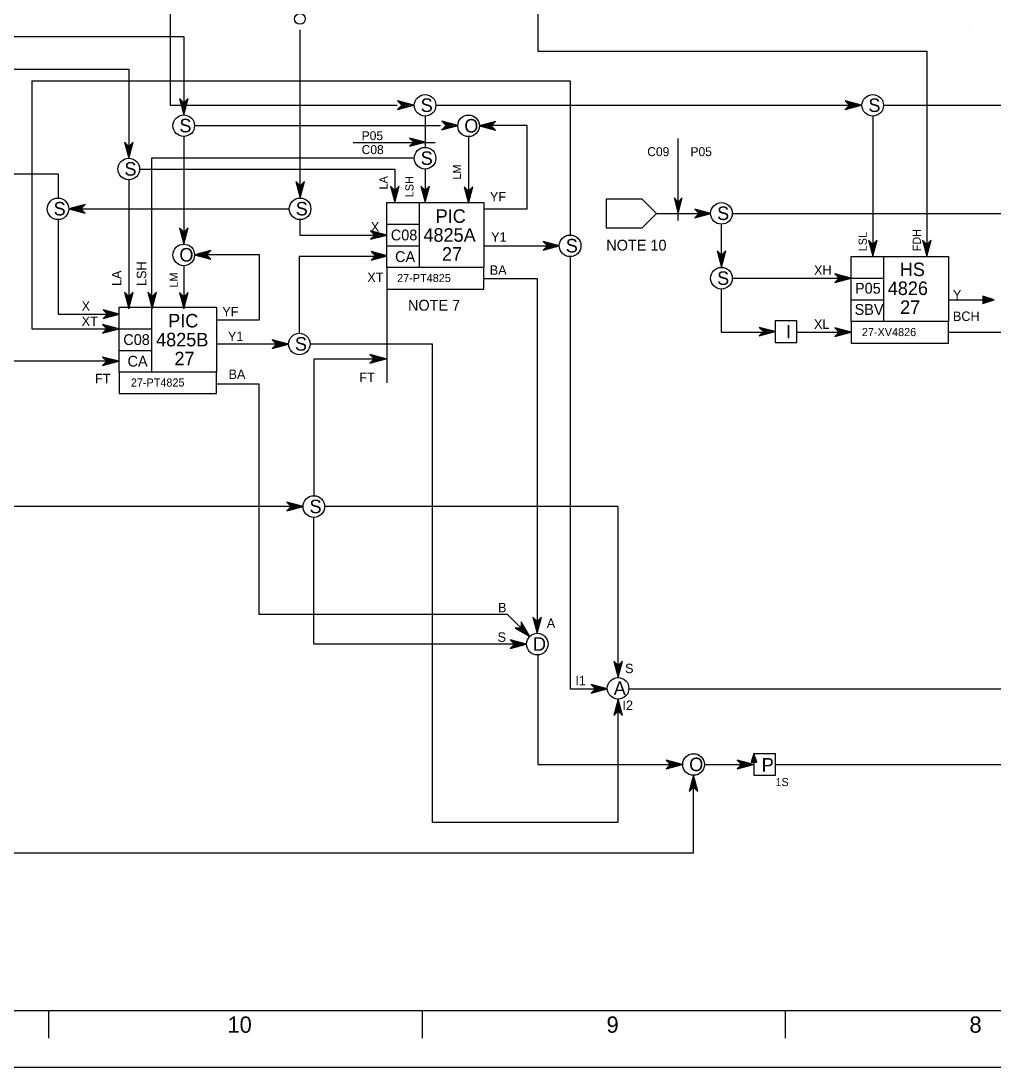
# Model space of a CAD drawing. Extents: x 0 to 841, y 0 to 594.
# Drawn here: x 141.6 to 321.6, y 0 to 193.6 of the extents above; entities that cross this region are included whole.
import ezdxf

# ---------------------------------------------------------------- set-up
doc = ezdxf.new("R2010")
doc.units = 0
for name, color, linetype in [('01-LIN-025-A', 7, 'Continuous'), ('09-LIN-050-B', 7, 'Continuous'), ('12-LIN-100-A', 7, 'Continuous'), ('36-TXT-035', 7, 'Continuous'), ('45-', 7, 'Continuous'), ('46-', 7, 'Continuous'), ('47-', 7, 'Continuous'), ('48-BOR-018', 7, 'Continuous'), ('50-REV-035-TRNG', 7, 'Continuous')]:
    doc.layers.add(name, color=color, linetype=linetype)

msp = doc.modelspace()

# ---------------------------------------------------------------- linework, layer by layer
at = {"layer": '01-LIN-025-A'}
for p, q in [((218.34, 178), (297.18, 178)), ((301.18, 178), (419.18, 178)), ((216.34, 176), (216.34, 170.21)), ((299.18, 176), (299.18, 150)), ((210.75, 166.21), (210.75, 160)), ((216.34, 166.21), (216.34, 160)), ((313.18, 142), (321.18, 142)), ((159.74, 130.64), (129.18, 130.64)), ((281.18, 56), (594, 56)), ((648.95, 10.38), (10.33, 10.38)), ((648.95, 10.38), (10.33, 10.38)), ((146.65, 10.38), (146.65, 5.35)), ((146.65, 10.38), (146.65, 5.35)), ((215.82, 10.38), (215.82, 5.35)), ((215.82, 10.38), (215.82, 5.35)), ((282.98, 10.38), (282.98, 5.35)), ((282.98, 10.38), (282.98, 5.35))]:
    msp.add_line(p, q, dxfattribs=at)
for points in [[(169.18, 318), (169.18, 178), (211.18, 178)], [(219.18, 230), (237.18, 230), (237.18, 188), (309.18, 188), (309.18, 150)], [(193.18, 192), (193.18, 160.84)], [(43.78, 190.74), (171.68, 190.74)], [(171.68, 190.74), (171.68, 176.25)], [(119.4, 184.67), (161.51, 184.67)], [(161.51, 184.67), (161.51, 168.21)], [(143.59, 182.55), (143.59, 136.64), (157.59, 136.64)], [(173.68, 174.27), (219.21, 174.27)], [(227.24, 158.84), (235.24, 158.84), (235.24, 174.27), (226.4, 174.27)], [(171.68, 172.23), (171.68, 152.31)], [(203.04, 171.1), (218.19, 171.1)], [(224.4, 172.2), (224.4, 160.84)], [(263.18, 156.7), (263.18, 171.85)], [(95.77, 165.33), (148.38, 165.33)], [(148.42, 165.33), (148.42, 160.84)], [(163.51, 166.21), (210.75, 166.21)], [(161.51, 164.21), (161.51, 140.31)], [(150.42, 158.84), (191.21, 158.84)], [(148.42, 156.84), (148.42, 139.35)], [(171.68, 158.08), (171.68, 154.08)], [(193.18, 156.84), (193.18, 154), (207.18, 154)], [(259.18, 158), (269.18, 158)], [(273.18, 158), (389.18, 158)], [(271.18, 148), (271.18, 156)], [(227.18, 152), (241.18, 152)], [(177.68, 138.31), (185.68, 138.31), (185.68, 150.31), (174.24, 150.31)], [(243.18, 150), (243.18, 140), (243.18, 138), (243.18, 70), (250.05, 70)], [(171.68, 148.31), (171.68, 140.31)], [(227.24, 145.96), (237.11, 145.96), (237.11, 80.24)], [(273.19, 146), (295.19, 146)], [(271.18, 136), (271.18, 144)], [(148.42, 139.36), (159.79, 139.36)], [(271.18, 136), (279.18, 136)], [(285.18, 136), (295.18, 136)], [(285.19, 136), (295.19, 136)], [(313.18, 136), (323.18, 136)], [(217.74, 45.28), (217.74, 133.82)], [(185.65, 83.79), (185.65, 126.36)], [(252.05, 72.1), (252.05, 103.7)], [(195.76, 78.28), (195.76, 101.74)], [(237.18, 76.28), (237.18, 56), (264.02, 56)], [(254.05, 70), (594, 70)], [(252.05, 45.28), (252.05, 68.1)], [(268.02, 56), (277.18, 56)], [(266.02, 39.68), (266.02, 54)], [(139.52, 39.68), (266.02, 39.68)]]:
    msp.add_lwpolyline(points, dxfattribs=at)
msp.add_lwpolyline([(277.18, 58), (277.18, 54), (281.18, 54), (281.18, 58)], close=True, dxfattribs=at)
for centre in [(216.34, 178), (299.18, 178), (171.68, 174.23), (224.4, 174.2), (216.34, 168.21), (161.51, 166.21), (148.42, 158.84), (193.21, 158.84), (271.18, 158), (243.18, 152), (171.68, 150.31), (271.18, 146), (193.07, 133.82), (195.76, 103.74), (237.11, 78.28), (252.05, 70.1), (266.02, 56)]:
    msp.add_circle(centre, 2, dxfattribs=at)
at = {"layer": '09-LIN-050-B'}
msp.add_lwpolyline([(0, 0), (841, 0), (841, 594), (0, 594)], close=True, dxfattribs=at)
msp.add_lwpolyline([(0, 0), (841, 0), (841, 594), (0, 594)], close=True, dxfattribs=at)
at = {"layer": '12-LIN-100-A'}
for p, q in [((316.98, 192), (316.98, 192)), ((249.87, 160.66), (249.87, 155.34)), ((256.52, 160.66), (249.87, 160.66)), ((259.18, 158), (256.52, 160.66)), ((256.52, 155.34), (259.18, 158)), ((249.87, 155.34), (256.52, 155.34))]:
    msp.add_line(p, q, dxfattribs=at)
at = {"layer": '36-TXT-035'}
msp.add_line((209.24, 144), (209.24, 126.65), dxfattribs=at)
for points in [[(143.59, 182.55), (243.2, 182.55)], [(243.18, 182.55), (243.18, 154)], [(214.34, 168.19), (165.73, 168.19), (165.74, 140.64)], [(209.24, 150), (193.07, 150), (193.07, 135.82)], [(191.07, 133.82), (177.71, 133.82)], [(217.74, 133.82), (195.07, 133.82)], [(209.01, 131.02), (195.76, 131.02), (195.76, 105.74)], [(185.65, 126.37), (177.71, 126.37)], [(193.76, 103.74), (130.75, 103.74)], [(252.05, 103.74), (197.76, 103.74)], [(231.6, 83.74), (185.65, 83.74)], [(231.6, 83.79), (235.7, 79.69)], [(235.11, 78.28), (195.8, 78.28)], [(252.03, 45.28), (217.75, 45.28)]]:
    msp.add_lwpolyline(points, dxfattribs=at)
at = {"layer": '46-'}
for p, q in [((171.68, 178.45), (170.88, 179.25)), ((170.88, 179.25), (171.68, 176.25)), ((171.68, 178.25), (171.08, 178.85)), ((171.08, 178.85), (171.68, 176.65)), ((171.68, 178.05), (171.28, 178.45)), ((171.28, 178.45), (171.68, 177.05)), ((171.68, 176.25), (172.48, 179.25)), ((172.48, 179.25), (171.68, 178.45)), ((171.68, 176.65), (172.28, 178.85)), ((172.28, 178.85), (171.68, 178.25)), ((171.68, 177.05), (172.08, 178.45)), ((172.08, 178.45), (171.68, 178.05)), ((214.26, 178.04), (211.26, 178.84)), ((211.26, 178.84), (212.06, 178.04)), ((213.86, 178.04), (211.66, 178.64)), ((211.66, 178.64), (212.26, 178.04)), ((213.46, 178.04), (212.06, 178.44)), ((212.06, 178.44), (212.46, 178.04)), ((213.06, 178.04), (212.46, 178.24)), ((212.46, 178.24), (212.66, 178.04)), ((297.1, 178.04), (294.1, 178.84)), ((294.1, 178.84), (294.9, 178.04)), ((296.7, 178.04), (294.5, 178.64)), ((294.5, 178.64), (295.1, 178.04)), ((296.3, 178.04), (294.9, 178.44)), ((294.9, 178.44), (295.3, 178.04)), ((295.9, 178.04), (295.3, 178.24)), ((295.3, 178.24), (295.5, 178.04)), ((171.68, 177.85), (171.48, 178.05)), ((171.48, 178.05), (171.68, 177.45)), ((171.68, 177.45), (171.88, 178.05)), ((171.88, 178.05), (171.68, 177.85)), ((212.06, 178.04), (211.26, 177.24)), ((211.26, 177.24), (214.26, 178.04)), ((212.26, 178.04), (211.66, 177.44)), ((211.66, 177.44), (213.86, 178.04)), ((212.46, 178.04), (212.06, 177.64)), ((212.06, 177.64), (213.46, 178.04)), ((212.66, 178.04), (212.46, 177.84)), ((212.46, 177.84), (213.06, 178.04)), ((294.9, 178.04), (294.1, 177.24)), ((294.1, 177.24), (297.1, 178.04)), ((295.1, 178.04), (294.5, 177.44)), ((294.5, 177.44), (296.7, 178.04)), ((295.3, 178.04), (294.9, 177.64)), ((294.9, 177.64), (296.3, 178.04)), ((295.5, 178.04), (295.3, 177.84)), ((295.3, 177.84), (295.9, 178.04)), ((222.42, 174.27), (219.42, 175.07)), ((219.42, 175.07), (220.22, 174.27)), ((220.22, 174.27), (219.42, 173.47)), ((219.42, 173.47), (222.42, 174.27)), ((222.02, 174.27), (219.82, 174.87)), ((219.82, 174.87), (220.42, 174.27)), ((220.42, 174.27), (219.82, 173.67)), ((219.82, 173.67), (222.02, 174.27)), ((221.62, 174.27), (220.22, 174.67)), ((220.22, 174.67), (220.62, 174.27)), ((220.62, 174.27), (220.22, 173.87)), ((220.22, 173.87), (221.62, 174.27)), ((221.22, 174.27), (220.62, 174.47)), ((220.62, 174.47), (220.82, 174.27)), ((220.82, 174.27), (220.62, 174.07)), ((220.62, 174.07), (221.22, 174.27)), ((229.4, 175), (226.4, 174.2)), ((229, 174.8), (226.8, 174.2)), ((228.6, 174.6), (227.2, 174.2)), ((228.2, 174.4), (227.6, 174.2)), ((228, 174.2), (228.2, 174.4)), ((228.2, 174.2), (228.6, 174.6)), ((228.4, 174.2), (229, 174.8)), ((228.6, 174.2), (229.4, 175)), ((226.4, 174.2), (229.4, 173.4)), ((226.8, 174.2), (229, 173.6)), ((227.2, 174.2), (228.6, 173.8)), ((227.6, 174.2), (228.2, 174)), ((228.2, 174), (228, 174.2)), ((228.6, 173.8), (228.2, 174.2)), ((229, 173.6), (228.4, 174.2)), ((229.4, 173.4), (228.6, 174.2)), ((161.51, 170.41), (160.71, 171.21)), ((160.71, 171.21), (161.51, 168.21)), ((161.51, 170.21), (160.91, 170.81)), ((160.91, 170.81), (161.51, 168.61)), ((161.51, 170.01), (161.11, 170.41)), ((161.11, 170.41), (161.51, 169.01)), ((161.51, 168.21), (162.31, 171.21)), ((162.31, 171.21), (161.51, 170.41)), ((161.51, 168.61), (162.11, 170.81)), ((162.11, 170.81), (161.51, 170.21)), ((161.51, 169.01), (161.91, 170.41)), ((161.91, 170.41), (161.51, 170.01)), ((216.34, 171.18), (213.49, 171.94)), ((213.49, 171.94), (214.25, 171.18)), ((214.25, 171.18), (213.49, 170.42)), ((213.49, 170.42), (216.34, 171.18)), ((215.96, 171.18), (213.87, 171.75)), ((213.87, 171.75), (214.44, 171.18)), ((214.44, 171.18), (213.87, 170.61)), ((213.87, 170.61), (215.96, 171.18)), ((215.58, 171.18), (214.25, 171.56)), ((214.25, 171.56), (214.63, 171.18)), ((214.63, 171.18), (214.25, 170.8)), ((214.25, 170.8), (215.58, 171.18)), ((215.2, 171.18), (214.63, 171.37)), ((214.63, 171.37), (214.82, 171.18)), ((214.82, 171.18), (214.63, 170.99)), ((214.63, 170.99), (215.2, 171.18)), ((161.51, 169.81), (161.31, 170.01)), ((161.31, 170.01), (161.51, 169.41)), ((161.51, 169.41), (161.71, 170.01)), ((161.71, 170.01), (161.51, 169.81)), ((193.21, 163.1), (192.41, 163.9)), ((192.41, 163.9), (193.21, 160.9)), ((193.21, 162.9), (192.61, 163.5)), ((192.61, 163.5), (193.21, 161.3)), ((193.21, 162.7), (192.81, 163.1)), ((192.81, 163.1), (193.21, 161.7)), ((193.21, 162.5), (193.01, 162.7)), ((193.01, 162.7), (193.21, 162.1)), ((193.21, 160.9), (194.01, 163.9)), ((194.01, 163.9), (193.21, 163.1)), ((193.21, 161.3), (193.81, 163.5)), ((193.81, 163.5), (193.21, 162.9)), ((193.21, 161.7), (193.61, 163.1)), ((193.61, 163.1), (193.21, 162.7)), ((193.21, 162.1), (193.41, 162.7)), ((193.41, 162.7), (193.21, 162.5)), ((210.75, 162.26), (209.95, 163.06)), ((209.95, 163.06), (210.75, 160.06)), ((210.75, 162.06), (210.15, 162.66)), ((210.15, 162.66), (210.75, 160.46)), ((210.75, 160.06), (211.55, 163.06)), ((211.55, 163.06), (210.75, 162.26)), ((210.75, 160.46), (211.35, 162.66)), ((211.35, 162.66), (210.75, 162.06)), ((216.34, 162.26), (215.54, 163.06)), ((215.54, 163.06), (216.34, 160.06)), ((216.34, 162.06), (215.74, 162.66)), ((215.74, 162.66), (216.34, 160.46)), ((216.34, 160.06), (217.14, 163.06)), ((217.14, 163.06), (216.34, 162.26)), ((216.34, 160.46), (216.94, 162.66)), ((216.94, 162.66), (216.34, 162.06)), ((224.36, 162.12), (223.56, 162.92)), ((223.56, 162.92), (224.36, 159.92)), ((224.36, 159.92), (225.16, 162.92)), ((225.16, 162.92), (224.36, 162.12)), ((210.75, 161.86), (210.35, 162.26)), ((210.35, 162.26), (210.75, 160.86)), ((210.75, 161.66), (210.55, 161.86)), ((210.55, 161.86), (210.75, 161.26)), ((210.75, 160.86), (211.15, 162.26)), ((211.15, 162.26), (210.75, 161.86)), ((210.75, 161.26), (210.95, 161.86)), ((210.95, 161.86), (210.75, 161.66)), ((216.34, 161.86), (215.94, 162.26)), ((215.94, 162.26), (216.34, 160.86)), ((216.34, 161.66), (216.14, 161.86)), ((216.14, 161.86), (216.34, 161.26)), ((216.34, 160.86), (216.74, 162.26)), ((216.74, 162.26), (216.34, 161.86)), ((216.34, 161.26), (216.54, 161.86)), ((216.54, 161.86), (216.34, 161.66)), ((224.36, 161.92), (223.76, 162.52)), ((223.76, 162.52), (224.36, 160.32)), ((224.36, 161.72), (223.96, 162.12)), ((223.96, 162.12), (224.36, 160.72)), ((224.36, 161.52), (224.16, 161.72)), ((224.16, 161.72), (224.36, 161.12)), ((224.36, 160.32), (224.96, 162.52)), ((224.96, 162.52), (224.36, 161.92)), ((224.36, 160.72), (224.76, 162.12)), ((224.76, 162.12), (224.36, 161.72)), ((224.36, 161.12), (224.56, 161.72)), ((224.56, 161.72), (224.36, 161.52)), ((263.18, 160.09), (262.42, 160.85)), ((262.42, 160.85), (263.18, 158)), ((263.18, 158), (263.94, 160.85)), ((263.94, 160.85), (263.18, 160.09)), ((153.42, 159.64), (150.42, 158.84)), ((150.42, 158.84), (153.42, 158.04)), ((153.02, 159.44), (150.82, 158.84)), ((150.82, 158.84), (153.02, 158.24)), ((152.62, 159.24), (151.22, 158.84)), ((151.22, 158.84), (152.62, 158.44)), ((152.22, 159.04), (151.62, 158.84)), ((151.62, 158.84), (152.22, 158.64)), ((152.02, 158.84), (152.22, 159.04)), ((152.22, 158.64), (152.02, 158.84)), ((152.22, 158.84), (152.62, 159.24)), ((152.62, 158.44), (152.22, 158.84)), ((152.42, 158.84), (153.02, 159.44)), ((153.02, 158.24), (152.42, 158.84)), ((152.62, 158.84), (153.42, 159.64)), ((153.42, 158.04), (152.62, 158.84)), ((263.18, 159.9), (262.61, 160.47)), ((262.61, 160.47), (263.18, 158.38)), ((263.18, 159.71), (262.8, 160.09)), ((262.8, 160.09), (263.18, 158.76)), ((263.18, 159.52), (262.99, 159.71)), ((262.99, 159.71), (263.18, 159.14)), ((263.18, 158.38), (263.75, 160.47)), ((263.75, 160.47), (263.18, 159.9)), ((263.18, 158.76), (263.56, 160.09)), ((263.56, 160.09), (263.18, 159.71)), ((263.18, 159.14), (263.37, 159.71)), ((263.37, 159.71), (263.18, 159.52)), ((269.24, 158), (266.24, 158.8)), ((266.24, 158.8), (267.04, 158)), ((267.04, 158), (266.24, 157.2)), ((266.24, 157.2), (269.24, 158)), ((268.84, 158), (266.64, 158.6)), ((266.64, 158.6), (267.24, 158)), ((267.24, 158), (266.64, 157.4)), ((266.64, 157.4), (268.84, 158)), ((268.44, 158), (267.04, 158.4)), ((267.04, 158.4), (267.44, 158)), ((267.44, 158), (267.04, 157.6)), ((267.04, 157.6), (268.44, 158)), ((268.04, 158), (267.44, 158.2)), ((267.44, 158.2), (267.64, 158)), ((267.64, 158), (267.44, 157.8)), ((267.44, 157.8), (268.04, 158)), ((171.68, 154.51), (170.88, 155.31)), ((170.88, 155.31), (171.68, 152.31)), ((171.68, 154.31), (171.08, 154.91)), ((171.08, 154.91), (171.68, 152.71)), ((171.68, 152.31), (172.48, 155.31)), ((172.48, 155.31), (171.68, 154.51)), ((171.68, 152.71), (172.28, 154.91)), ((172.28, 154.91), (171.68, 154.31)), ((171.68, 154.11), (171.28, 154.51)), ((171.28, 154.51), (171.68, 153.11)), ((171.68, 153.91), (171.48, 154.11)), ((171.48, 154.11), (171.68, 153.51)), ((171.68, 153.11), (172.08, 154.51)), ((172.08, 154.51), (171.68, 154.11)), ((171.68, 153.51), (171.88, 154.11)), ((171.88, 154.11), (171.68, 153.91)), ((209.24, 154), (206.24, 154.8)), ((206.24, 154.8), (207.04, 154)), ((207.04, 154), (206.24, 153.2)), ((206.24, 153.2), (209.24, 154)), ((208.84, 154), (206.64, 154.6)), ((206.64, 154.6), (207.24, 154)), ((207.24, 154), (206.64, 153.4)), ((206.64, 153.4), (208.84, 154)), ((208.44, 154), (207.04, 154.4)), ((207.04, 154.4), (207.44, 154)), ((207.44, 154), (207.04, 153.6)), ((207.04, 153.6), (208.44, 154)), ((208.04, 154), (207.44, 154.2)), ((207.44, 154.2), (207.64, 154)), ((207.64, 154), (207.44, 153.8)), ((207.44, 153.8), (208.04, 154)), ((299.18, 152.26), (298.38, 153.06)), ((298.38, 153.06), (299.18, 150.06)), ((299.18, 150.06), (299.98, 153.06)), ((299.98, 153.06), (299.18, 152.26)), ((309.18, 152.26), (308.38, 153.06)), ((308.38, 153.06), (309.18, 150.06)), ((309.18, 150.06), (309.98, 153.06)), ((309.98, 153.06), (309.18, 152.26)), ((176.68, 151.11), (173.68, 150.31)), ((175.88, 150.31), (176.68, 151.11)), ((241.18, 152), (238.18, 152.8)), ((238.18, 152.8), (238.98, 152)), ((238.98, 152), (238.18, 151.2)), ((238.18, 151.2), (241.18, 152)), ((240.78, 152), (238.58, 152.6)), ((238.58, 152.6), (239.18, 152)), ((239.18, 152), (238.58, 151.4)), ((238.58, 151.4), (240.78, 152)), ((240.38, 152), (238.98, 152.4)), ((238.98, 152.4), (239.38, 152)), ((239.38, 152), (238.98, 151.6)), ((238.98, 151.6), (240.38, 152)), ((239.98, 152), (239.38, 152.2)), ((239.38, 152.2), (239.58, 152)), ((239.58, 152), (239.38, 151.8)), ((239.38, 151.8), (239.98, 152)), ((271.18, 150.26), (270.38, 151.06)), ((270.38, 151.06), (271.18, 148.06)), ((271.18, 148.06), (271.98, 151.06)), ((271.98, 151.06), (271.18, 150.26)), ((299.18, 152.06), (298.58, 152.66)), ((298.58, 152.66), (299.18, 150.46)), ((299.18, 151.86), (298.78, 152.26)), ((298.78, 152.26), (299.18, 150.86)), ((299.18, 151.66), (298.98, 151.86)), ((298.98, 151.86), (299.18, 151.26)), ((299.18, 150.46), (299.78, 152.66)), ((299.78, 152.66), (299.18, 152.06)), ((299.18, 150.86), (299.58, 152.26)), ((299.58, 152.26), (299.18, 151.86)), ((299.18, 151.26), (299.38, 151.86)), ((299.38, 151.86), (299.18, 151.66)), ((309.18, 152.06), (308.58, 152.66)), ((308.58, 152.66), (309.18, 150.46)), ((309.18, 151.86), (308.78, 152.26)), ((308.78, 152.26), (309.18, 150.86)), ((309.18, 151.66), (308.98, 151.86)), ((308.98, 151.86), (309.18, 151.26)), ((309.18, 150.46), (309.78, 152.66)), ((309.78, 152.66), (309.18, 152.06)), ((309.18, 150.86), (309.58, 152.26)), ((309.58, 152.26), (309.18, 151.86)), ((309.18, 151.26), (309.38, 151.86)), ((309.38, 151.86), (309.18, 151.66)), ((173.68, 150.31), (176.68, 149.51)), ((176.28, 150.91), (174.08, 150.31)), ((174.08, 150.31), (176.28, 149.71)), ((175.88, 150.71), (174.48, 150.31)), ((174.48, 150.31), (175.88, 149.91)), ((175.48, 150.51), (174.88, 150.31)), ((174.88, 150.31), (175.48, 150.11)), ((175.28, 150.31), (175.48, 150.51)), ((175.48, 150.11), (175.28, 150.31)), ((175.48, 150.31), (175.88, 150.71)), ((175.88, 149.91), (175.48, 150.31)), ((175.68, 150.31), (176.28, 150.91)), ((176.28, 149.71), (175.68, 150.31)), ((176.68, 149.51), (175.88, 150.31)), ((209.34, 150.12), (206.34, 150.92)), ((206.34, 150.92), (207.14, 150.12)), ((207.14, 150.12), (206.34, 149.32)), ((206.34, 149.32), (209.34, 150.12)), ((208.94, 150.12), (206.74, 150.72)), ((206.74, 150.72), (207.34, 150.12)), ((207.34, 150.12), (206.74, 149.52)), ((206.74, 149.52), (208.94, 150.12)), ((208.54, 150.12), (207.14, 150.52)), ((207.14, 150.52), (207.54, 150.12)), ((207.54, 150.12), (207.14, 149.72)), ((207.14, 149.72), (208.54, 150.12)), ((208.14, 150.12), (207.54, 150.32)), ((207.54, 150.32), (207.74, 150.12)), ((207.74, 150.12), (207.54, 149.92)), ((207.54, 149.92), (208.14, 150.12)), ((271.18, 150.06), (270.58, 150.66)), ((270.58, 150.66), (271.18, 148.46)), ((271.18, 149.86), (270.78, 150.26)), ((270.78, 150.26), (271.18, 148.86)), ((271.18, 149.66), (270.98, 149.86)), ((270.98, 149.86), (271.18, 149.26)), ((271.18, 148.46), (271.78, 150.66)), ((271.78, 150.66), (271.18, 150.06)), ((271.18, 148.86), (271.58, 150.26)), ((271.58, 150.26), (271.18, 149.86)), ((271.18, 149.26), (271.38, 149.86)), ((271.38, 149.86), (271.18, 149.66)), ((295.18, 146), (292.18, 146.8)), ((292.18, 146.8), (292.98, 146)), ((292.98, 146), (292.18, 145.2)), ((292.18, 145.2), (295.18, 146)), ((294.78, 146), (292.58, 146.6)), ((292.58, 146.6), (293.18, 146)), ((293.18, 146), (292.58, 145.4)), ((292.58, 145.4), (294.78, 146)), ((294.38, 146), (292.98, 146.4)), ((292.98, 146.4), (293.38, 146)), ((293.38, 146), (292.98, 145.6)), ((292.98, 145.6), (294.38, 146)), ((293.98, 146), (293.38, 146.2)), ((293.38, 146.2), (293.58, 146)), ((293.58, 146), (293.38, 145.8)), ((293.38, 145.8), (293.98, 146)), ((161.51, 142.59), (160.71, 143.39)), ((160.71, 143.39), (161.51, 140.39)), ((161.51, 140.39), (162.31, 143.39)), ((162.31, 143.39), (161.51, 142.59)), ((165.87, 142.59), (165.07, 143.39)), ((165.07, 143.39), (165.87, 140.39)), ((165.87, 140.39), (166.67, 143.39)), ((166.67, 143.39), (165.87, 142.59)), ((171.69, 142.57), (170.89, 143.37)), ((170.89, 143.37), (171.69, 140.37)), ((171.69, 140.37), (172.49, 143.37)), ((172.49, 143.37), (171.69, 142.57)), ((161.51, 142.39), (160.91, 142.99)), ((160.91, 142.99), (161.51, 140.79)), ((161.51, 142.19), (161.11, 142.59)), ((161.11, 142.59), (161.51, 141.19)), ((161.51, 141.99), (161.31, 142.19)), ((161.31, 142.19), (161.51, 141.59)), ((161.51, 140.79), (162.11, 142.99)), ((162.11, 142.99), (161.51, 142.39)), ((161.51, 141.19), (161.91, 142.59)), ((161.91, 142.59), (161.51, 142.19)), ((161.51, 141.59), (161.71, 142.19)), ((161.71, 142.19), (161.51, 141.99)), ((165.87, 142.39), (165.27, 142.99)), ((165.27, 142.99), (165.87, 140.79)), ((165.87, 142.19), (165.47, 142.59)), ((165.47, 142.59), (165.87, 141.19)), ((165.87, 141.99), (165.67, 142.19)), ((165.67, 142.19), (165.87, 141.59)), ((165.87, 140.79), (166.47, 142.99)), ((166.47, 142.99), (165.87, 142.39)), ((165.87, 141.19), (166.27, 142.59)), ((166.27, 142.59), (165.87, 142.19)), ((165.87, 141.59), (166.07, 142.19)), ((166.07, 142.19), (165.87, 141.99)), ((171.69, 142.37), (171.09, 142.97)), ((171.09, 142.97), (171.69, 140.77)), ((171.69, 142.17), (171.29, 142.57)), ((171.29, 142.57), (171.69, 141.17)), ((171.69, 141.97), (171.49, 142.17)), ((171.49, 142.17), (171.69, 141.57)), ((171.69, 140.77), (172.29, 142.97)), ((172.29, 142.97), (171.69, 142.37)), ((171.69, 141.17), (172.09, 142.57)), ((172.09, 142.57), (171.69, 142.17)), ((171.69, 141.57), (171.89, 142.17)), ((171.89, 142.17), (171.69, 141.97)), ((159.75, 139.36), (156.75, 140.16)), ((156.75, 140.16), (157.55, 139.36)), ((159.35, 139.36), (157.15, 139.96)), ((157.15, 139.96), (157.75, 139.36)), ((158.95, 139.36), (157.55, 139.76)), ((157.55, 139.76), (157.95, 139.36)), ((158.55, 139.36), (157.95, 139.56)), ((157.95, 139.56), (158.15, 139.36)), ((157.55, 139.36), (156.75, 138.56)), ((156.75, 138.56), (159.75, 139.36)), ((157.75, 139.36), (157.15, 138.76)), ((157.15, 138.76), (159.35, 139.36)), ((157.95, 139.36), (157.55, 138.96)), ((157.55, 138.96), (158.95, 139.36)), ((158.15, 139.36), (157.95, 139.16)), ((157.95, 139.16), (158.55, 139.36)), ((159.66, 136.64), (156.66, 137.44)), ((156.66, 137.44), (157.46, 136.64)), ((157.46, 136.64), (156.66, 135.84)), ((156.66, 135.84), (159.66, 136.64)), ((159.26, 136.64), (157.06, 137.24)), ((157.06, 137.24), (157.66, 136.64)), ((157.66, 136.64), (157.06, 136.04)), ((157.06, 136.04), (159.26, 136.64)), ((158.86, 136.64), (157.46, 137.04)), ((157.46, 137.04), (157.86, 136.64)), ((157.86, 136.64), (157.46, 136.24)), ((157.46, 136.24), (158.86, 136.64)), ((158.46, 136.64), (157.86, 136.84)), ((157.86, 136.84), (158.06, 136.64)), ((158.06, 136.64), (157.86, 136.44)), ((157.86, 136.44), (158.46, 136.64)), ((281.15, 136.11), (278.15, 136.91)), ((278.15, 136.91), (278.95, 136.11)), ((281.15, 136.11), (278.15, 136.91)), ((278.15, 136.91), (278.95, 136.11)), ((278.95, 136.11), (278.15, 135.31)), ((278.15, 135.31), (281.15, 136.11)), ((278.95, 136.11), (278.15, 135.31)), ((278.15, 135.31), (281.15, 136.11)), ((280.75, 136.11), (278.55, 136.71)), ((278.55, 136.71), (279.15, 136.11)), ((280.75, 136.11), (278.55, 136.71)), ((278.55, 136.71), (279.15, 136.11)), ((279.15, 136.11), (278.55, 135.51)), ((278.55, 135.51), (280.75, 136.11)), ((279.15, 136.11), (278.55, 135.51)), ((278.55, 135.51), (280.75, 136.11)), ((280.35, 136.11), (278.95, 136.51)), ((278.95, 136.51), (279.35, 136.11)), ((280.35, 136.11), (278.95, 136.51)), ((278.95, 136.51), (279.35, 136.11)), ((279.35, 136.11), (278.95, 135.71)), ((278.95, 135.71), (280.35, 136.11)), ((279.35, 136.11), (278.95, 135.71)), ((278.95, 135.71), (280.35, 136.11)), ((279.95, 136.11), (279.35, 136.31)), ((279.35, 136.31), (279.55, 136.11)), ((279.95, 136.11), (279.35, 136.31)), ((279.35, 136.31), (279.55, 136.11)), ((279.55, 136.11), (279.35, 135.91)), ((279.35, 135.91), (279.95, 136.11)), ((279.55, 136.11), (279.35, 135.91)), ((279.35, 135.91), (279.95, 136.11)), ((295.18, 136), (292.18, 136.8)), ((292.18, 136.8), (292.98, 136)), ((292.98, 136), (292.18, 135.2)), ((292.18, 135.2), (295.18, 136)), ((294.78, 136), (292.58, 136.6)), ((292.58, 136.6), (293.18, 136)), ((293.18, 136), (292.58, 135.4)), ((292.58, 135.4), (294.78, 136)), ((294.38, 136), (292.98, 136.4)), ((292.98, 136.4), (293.38, 136)), ((293.38, 136), (292.98, 135.6)), ((292.98, 135.6), (294.38, 136)), ((293.98, 136), (293.38, 136.2)), ((293.38, 136.2), (293.58, 136)), ((293.58, 136), (293.38, 135.8)), ((293.38, 135.8), (293.98, 136)), ((191.07, 133.82), (188.07, 134.62)), ((188.07, 134.62), (188.87, 133.82)), ((188.87, 133.82), (188.07, 133.02)), ((188.07, 133.02), (191.07, 133.82)), ((190.67, 133.82), (188.47, 134.42)), ((188.47, 134.42), (189.07, 133.82)), ((189.07, 133.82), (188.47, 133.22)), ((188.47, 133.22), (190.67, 133.82)), ((190.27, 133.82), (188.87, 134.22)), ((188.87, 134.22), (189.27, 133.82)), ((189.27, 133.82), (188.87, 133.42)), ((188.87, 133.42), (190.27, 133.82)), ((189.87, 133.82), (189.27, 134.02)), ((189.27, 134.02), (189.47, 133.82)), ((189.47, 133.82), (189.27, 133.62)), ((189.27, 133.62), (189.87, 133.82)), ((209.15, 131.1), (206.15, 131.9)), ((206.15, 131.9), (206.95, 131.1)), ((208.75, 131.1), (206.55, 131.7)), ((206.55, 131.7), (207.15, 131.1)), ((159.66, 130.62), (156.66, 131.42)), ((156.66, 131.42), (157.46, 130.62)), ((157.46, 130.62), (156.66, 129.82)), ((156.66, 129.82), (159.66, 130.62)), ((159.26, 130.62), (157.06, 131.22)), ((157.06, 131.22), (157.66, 130.62)), ((157.66, 130.62), (157.06, 130.02)), ((157.06, 130.02), (159.26, 130.62)), ((158.86, 130.62), (157.46, 131.02)), ((157.46, 131.02), (157.86, 130.62)), ((157.86, 130.62), (157.46, 130.22)), ((157.46, 130.22), (158.86, 130.62)), ((158.46, 130.62), (157.86, 130.82)), ((157.86, 130.82), (158.06, 130.62)), ((158.06, 130.62), (157.86, 130.42)), ((157.86, 130.42), (158.46, 130.62)), ((206.95, 131.1), (206.15, 130.3)), ((206.15, 130.3), (209.15, 131.1)), ((207.15, 131.1), (206.55, 130.5)), ((206.55, 130.5), (208.75, 131.1)), ((208.35, 131.1), (206.95, 131.5)), ((206.95, 131.5), (207.35, 131.1)), ((207.35, 131.1), (206.95, 130.7)), ((206.95, 130.7), (208.35, 131.1)), ((207.95, 131.1), (207.35, 131.3)), ((207.35, 131.3), (207.55, 131.1)), ((207.55, 131.1), (207.35, 130.9)), ((207.35, 130.9), (207.95, 131.1)), ((193.76, 103.74), (190.76, 104.54)), ((190.76, 104.54), (191.56, 103.74)), ((191.56, 103.74), (190.76, 102.94)), ((190.76, 102.94), (193.76, 103.74)), ((193.36, 103.74), (191.16, 104.34)), ((191.16, 104.34), (191.76, 103.74)), ((191.76, 103.74), (191.16, 103.14)), ((191.16, 103.14), (193.36, 103.74)), ((192.96, 103.74), (191.56, 104.14)), ((191.56, 104.14), (191.96, 103.74)), ((191.96, 103.74), (191.56, 103.34)), ((191.56, 103.34), (192.96, 103.74)), ((192.56, 103.74), (191.96, 103.94)), ((191.96, 103.94), (192.16, 103.74)), ((192.16, 103.74), (191.96, 103.54)), ((191.96, 103.54), (192.56, 103.74)), ((237.11, 82.48), (236.31, 83.28)), ((236.31, 83.28), (237.11, 80.28)), ((237.11, 80.28), (237.91, 83.28)), ((237.91, 83.28), (237.11, 82.48)), ((235.7, 79.69), (234.14, 82.38)), ((234.14, 82.38), (234.14, 81.24)), ((235.42, 79.97), (234.29, 81.95)), ((234.29, 81.95), (234.29, 81.1)), ((235.13, 80.25), (234.43, 81.53)), ((234.43, 81.53), (234.43, 80.96)), ((237.11, 82.28), (236.51, 82.88)), ((236.51, 82.88), (237.11, 80.68)), ((237.11, 82.08), (236.71, 82.48)), ((236.71, 82.48), (237.11, 81.08)), ((237.11, 81.88), (236.91, 82.08)), ((236.91, 82.08), (237.11, 81.48)), ((237.11, 80.68), (237.71, 82.88)), ((237.71, 82.88), (237.11, 82.28)), ((237.11, 81.08), (237.51, 82.48)), ((237.51, 82.48), (237.11, 82.08)), ((237.11, 81.48), (237.31, 82.08)), ((237.31, 82.08), (237.11, 81.88)), ((234.14, 81.24), (233.01, 81.24)), ((233.01, 81.24), (235.7, 79.69)), ((234.29, 81.1), (233.44, 81.1)), ((233.44, 81.1), (235.42, 79.97)), ((234.43, 80.96), (233.86, 80.96)), ((233.86, 80.96), (235.13, 80.25)), ((234.57, 80.82), (234.29, 80.82)), ((234.29, 80.82), (234.85, 80.54)), ((234.85, 80.54), (234.57, 81.1)), ((234.57, 81.1), (234.57, 80.82)), ((235.11, 78.28), (232.11, 79.08)), ((232.11, 79.08), (232.91, 78.28)), ((232.91, 78.28), (232.11, 77.48)), ((232.11, 77.48), (235.11, 78.28)), ((234.71, 78.28), (232.51, 78.88)), ((232.51, 78.88), (233.11, 78.28)), ((233.11, 78.28), (232.51, 77.68)), ((232.51, 77.68), (234.71, 78.28)), ((234.31, 78.28), (232.91, 78.68)), ((232.91, 78.68), (233.31, 78.28)), ((233.31, 78.28), (232.91, 77.88)), ((232.91, 77.88), (234.31, 78.28)), ((233.91, 78.28), (233.31, 78.48)), ((233.31, 78.48), (233.51, 78.28)), ((233.51, 78.28), (233.31, 78.08)), ((233.31, 78.08), (233.91, 78.28)), ((252.05, 74.3), (251.25, 75.1)), ((251.25, 75.1), (252.05, 72.1)), ((252.05, 74.1), (251.45, 74.7)), ((251.45, 74.7), (252.05, 72.5)), ((252.05, 73.9), (251.65, 74.3)), ((251.65, 74.3), (252.05, 72.9)), ((252.05, 73.7), (251.85, 73.9)), ((251.85, 73.9), (252.05, 73.3)), ((252.05, 72.1), (252.85, 75.1)), ((252.85, 75.1), (252.05, 74.3)), ((252.05, 72.5), (252.65, 74.7)), ((252.65, 74.7), (252.05, 74.1)), ((252.05, 72.9), (252.45, 74.3)), ((252.45, 74.3), (252.05, 73.9)), ((252.05, 73.3), (252.25, 73.9)), ((252.25, 73.9), (252.05, 73.7)), ((250.05, 70), (247.05, 70.8)), ((247.05, 70.8), (247.85, 70)), ((247.85, 70), (247.05, 69.2)), ((247.05, 69.2), (250.05, 70)), ((249.65, 70), (247.45, 70.6)), ((247.45, 70.6), (248.05, 70)), ((248.05, 70), (247.45, 69.4)), ((247.45, 69.4), (249.65, 70)), ((249.25, 70), (247.85, 70.4)), ((247.85, 70.4), (248.25, 70)), ((248.25, 70), (247.85, 69.6)), ((247.85, 69.6), (249.25, 70)), ((248.85, 70), (248.25, 70.2)), ((248.25, 70.2), (248.45, 70)), ((248.45, 70), (248.25, 69.8)), ((248.25, 69.8), (248.85, 70)), ((252.05, 68.1), (251.25, 65.1)), ((252.85, 65.1), (252.05, 68.1)), ((251.25, 65.1), (252.05, 65.9)), ((252.05, 67.7), (251.45, 65.5)), ((251.45, 65.5), (252.05, 66.1)), ((252.05, 67.3), (251.65, 65.9)), ((251.65, 65.9), (252.05, 66.3)), ((252.05, 66.9), (251.85, 66.3)), ((251.85, 66.3), (252.05, 66.5)), ((252.65, 65.5), (252.05, 67.7)), ((252.45, 65.9), (252.05, 67.3)), ((252.25, 66.3), (252.05, 66.9)), ((252.05, 66.5), (252.25, 66.3)), ((252.05, 66.3), (252.45, 65.9)), ((252.05, 66.1), (252.65, 65.5)), ((252.05, 65.9), (252.85, 65.1)), ((263.95, 56.02), (260.95, 56.82)), ((260.95, 56.82), (261.75, 56.02)), ((263.55, 56.02), (261.35, 56.62)), ((261.35, 56.62), (261.95, 56.02)), ((263.15, 56.02), (261.75, 56.42)), ((261.75, 56.42), (262.15, 56.02)), ((262.75, 56.02), (262.15, 56.22)), ((262.15, 56.22), (262.35, 56.02)), ((277.1, 56.02), (274.1, 56.82)), ((274.1, 56.82), (274.9, 56.02)), ((276.7, 56.02), (274.5, 56.62)), ((274.5, 56.62), (275.1, 56.02)), ((276.3, 56.02), (274.9, 56.42)), ((274.9, 56.42), (275.3, 56.02)), ((275.9, 56.02), (275.3, 56.22)), ((275.3, 56.22), (275.5, 56.02)), ((261.75, 56.02), (260.95, 55.22)), ((260.95, 55.22), (263.95, 56.02)), ((261.95, 56.02), (261.35, 55.42)), ((261.35, 55.42), (263.55, 56.02)), ((262.15, 56.02), (261.75, 55.62)), ((261.75, 55.62), (263.15, 56.02)), ((262.35, 56.02), (262.15, 55.82)), ((262.15, 55.82), (262.75, 56.02)), ((274.9, 56.02), (274.1, 55.22)), ((274.1, 55.22), (277.1, 56.02)), ((275.1, 56.02), (274.5, 55.42)), ((274.5, 55.42), (276.7, 56.02)), ((275.3, 56.02), (274.9, 55.62)), ((274.9, 55.62), (276.3, 56.02)), ((275.5, 56.02), (275.3, 55.82)), ((275.3, 55.82), (275.9, 56.02)), ((266.02, 54), (265.22, 51)), ((266.02, 53.6), (265.42, 51.4)), ((266.02, 53.2), (265.62, 51.8)), ((266.02, 52.8), (265.82, 52.2)), ((265.82, 52.2), (266.02, 52.4)), ((266.82, 51), (266.02, 54)), ((266.62, 51.4), (266.02, 53.6)), ((266.42, 51.8), (266.02, 53.2)), ((266.22, 52.2), (266.02, 52.8)), ((266.02, 52.4), (266.22, 52.2)), ((265.22, 51), (266.02, 51.8)), ((265.42, 51.4), (266.02, 52)), ((265.62, 51.8), (266.02, 52.2)), ((266.02, 52.2), (266.42, 51.8)), ((266.02, 52), (266.62, 51.4)), ((266.02, 51.8), (266.82, 51))]:
    msp.add_line(p, q, dxfattribs=at)
at = {"layer": '47-'}
msp.add_circle((193.18, 194), 1, dxfattribs=at)
at = {"layer": '48-BOR-018'}
for p, q in [((209.24, 160), (227.24, 160)), ((209.24, 148), (209.24, 160)), ((215.24, 160), (215.24, 148)), ((227.24, 160), (227.24, 148)), ((209.24, 156), (215.24, 156)), ((209.24, 152), (215.24, 152)), ((295.17, 150), (313.17, 150)), ((295.17, 138), (295.17, 150)), ((301.17, 150), (301.17, 138)), ((313.17, 150), (313.17, 138)), ((227.24, 148), (209.24, 148)), ((209.24, 148), (209.24, 144)), ((227.24, 144), (227.24, 148)), ((295.17, 146), (301.17, 146)), ((209.24, 144), (227.24, 144)), ((295.17, 142), (301.17, 142)), ((159.74, 140.64), (177.74, 140.64)), ((159.74, 128.64), (159.74, 140.64)), ((165.74, 140.64), (165.74, 128.64)), ((177.74, 140.64), (177.74, 128.64)), ((313.17, 138), (295.17, 138)), ((295.17, 138), (295.17, 134)), ((313.17, 134), (313.17, 138)), ((159.74, 136.64), (165.74, 136.64)), ((295.17, 134), (313.17, 134)), ((159.74, 132.64), (165.74, 132.64)), ((177.74, 128.64), (159.74, 128.64)), ((159.74, 128.64), (159.74, 124.64)), ((177.74, 124.64), (177.74, 128.64)), ((159.74, 124.64), (177.74, 124.64))]:
    msp.add_line(p, q, dxfattribs=at)
msp.add_lwpolyline([(281.15, 134.11), (285.15, 134.11), (285.15, 138.11), (281.15, 138.11)], close=True, dxfattribs=at)
at = {"layer": '50-REV-035-TRNG'}
for p, q in [((321.63, 142.02), (319.58, 142.7)), ((319.58, 142.7), (319.58, 141.33)), ((319.58, 141.33), (321.63, 142.02)), ((321.31, 141.96), (319.69, 142.5)), ((319.69, 142.5), (319.69, 141.53)), ((319.69, 141.53), (320.99, 141.96)), ((320.99, 141.96), (319.8, 142.29)), ((319.8, 142.29), (319.8, 141.75)), ((319.8, 141.75), (320.66, 141.96)), ((320.66, 141.96), (319.91, 142.18)), ((319.91, 142.18), (319.91, 141.96)), ((319.91, 141.96), (320.34, 141.96)), ((277.2, 58.04), (276.67, 56.46)), ((276.67, 56.46), (277.73, 56.46)), ((277.24, 57.79), (276.82, 56.54)), ((276.82, 56.54), (277.57, 56.54)), ((277.24, 57.54), (276.99, 56.63)), ((276.99, 56.63), (277.4, 56.63)), ((277.24, 57.29), (277.07, 56.71)), ((277.07, 56.71), (277.24, 56.71)), ((277.73, 56.46), (277.2, 58.04)), ((277.57, 56.54), (277.24, 57.54)), ((277.4, 56.63), (277.24, 57.29)), ((277.24, 56.71), (277.24, 57.04))]:
    msp.add_line(p, q, dxfattribs=at)

# ---------------------------------------------------------------- texts
at = {"layer": '01-LIN-025-A'}
for s, height, p in [('S', 2.5, (215.53, 176.77)), ('S', 2.5, (298.38, 176.77)), ('S', 2.5, (170.88, 173)), ('O', 2.5, (223.6, 172.97)), ('S', 2.5, (215.53, 166.98)), ('S', 2.5, (160.71, 164.98)), ('S', 2.5, (147.61, 157.62)), ('S', 2.5, (192.41, 157.62)), ('S', 2.5, (270.38, 156.77)), ('S', 2.5, (242.38, 150.77)), ('NOTE 10', 2, (249.87, 151.11)), ('O', 2.5, (170.88, 149.09)), ('S', 2.5, (270.38, 144.77)), ('27-PT4825', 1.5, (211.18, 145.29)), ('NOTE 7', 2, (213.18, 140)), ('27-XV4826', 1.5, (297.18, 135.29)), ('S', 2.5, (192.26, 132.6)), ('27-PT4825', 1.5, (161.9, 125.95)), ('S', 2.5, (194.96, 102.51)), ('D', 2.5, (236.31, 77.05)), ('A', 2.5, (251.25, 68.87)), ('O', 2.5, (265.22, 54.77)), ('P', 2.5, (278.63, 54.69)), ('1S', 1.5, (281.18, 52)), ('10', 3.02, (179.78, 6.35)), ('10', 3.02, (179.78, 6.35)), ('9', 3.02, (249.92, 6.35)), ('9', 3.02, (249.92, 6.35)), ('8', 3.02, (317.08, 6.35)), ('8', 3.02, (317.08, 6.35))]:
    msp.add_text(s, height=height, dxfattribs=at).set_placement(p)
for s, p in [('LM', (222.99, 164.25)), ('LA', (209.39, 162.44)), ('LSH', (214.2, 160.99)), ('FDH', (308.08, 150.99)), ('LSL', (298.08, 150.99)), ('LM', (170.58, 144.26))]:
    msp.add_text(s, height=1.5, rotation=90, dxfattribs=at).set_placement(p)
at = {"layer": '45-'}
for s, height, p in [('P05', 1.662, (204.61, 171.55)), ('C08', 1.662, (204.61, 168.97)), ('C09', 1.662, (257.46, 168.59)), ('P05', 1.662, (265.46, 168.59)), ('YF', 1.75, (228.35, 160.23)), ('X', 1.75, (206.31, 154.63)), ('Y1', 1.75, (228.56, 152.76)), ('BA', 1.75, (228.31, 146.63)), ('XH', 1.75, (288.31, 146.63)), ('XH', 1.75, (288.32, 146.63)), ('XT', 1.75, (205.65, 145.29)), ('Y', 1.75, (314.02, 142.09)), ('X', 1.75, (152.79, 139.98)), ('YF', 1.75, (178.81, 138.94)), ('BCH', 1.75, (314.02, 138.09)), ('XT', 1.75, (152.79, 137.16)), ('XL', 1.75, (288.31, 136.63)), ('XL', 1.75, (288.32, 136.63)), ('Y1', 1.75, (179.86, 134.37)), ('FT', 1.75, (155.27, 126.56)), ('BA', 1.75, (179.97, 127.35)), ('FT', 1.75, (204.18, 126.78)), ('B', 1.75, (229.84, 84.17)), ('A', 1.75, (238.86, 81.29)), ('S', 1.75, (229.75, 78.71)), ('S', 1.75, (253.35, 72.91)), ('I1', 1.75, (244.15, 70.67)), ('I2', 1.75, (252.87, 66.09))]:
    msp.add_text(s, height=height, dxfattribs=at).set_placement(p)
for s, p in [('LA', (160.14, 144.56)), ('LSH', (164.74, 144.56))]:
    msp.add_text(s, height=1.75, rotation=90, dxfattribs=at).set_placement(p)
at = {"layer": '48-BOR-018'}
msp.add_text('PIC', height=2.5, dxfattribs=at).set_placement((168.8, 136.89))
at = {"layer": '50-REV-035-TRNG'}
for s, height, p in [('PIC', 2.5, (218.3, 156.25)), ('C08', 2, (210, 153)), ('4825A', 2.5, (216.04, 152.75)), ('CA', 2, (210.79, 149)), ('27', 2.5, (219.47, 149.25)), ('HS', 2.5, (304.19, 146.39)), ('4826', 2.5, (301.96, 142.89)), ('P05', 2, (295.9, 143.14)), ('27', 2.5, (304.25, 139.39)), ('SBV', 2, (295.83, 139.22)), ('C08', 2, (160.5, 133.64)), ('4825B', 2.5, (166.57, 133.39)), ('I', 2.5, (283.15, 134.86)), ('CA', 2, (161.29, 129.64)), ('27', 2.5, (169.97, 129.89))]:
    msp.add_text(s, height=height, dxfattribs=at).set_placement(p)

doc.saveas('drawing.dxf')
